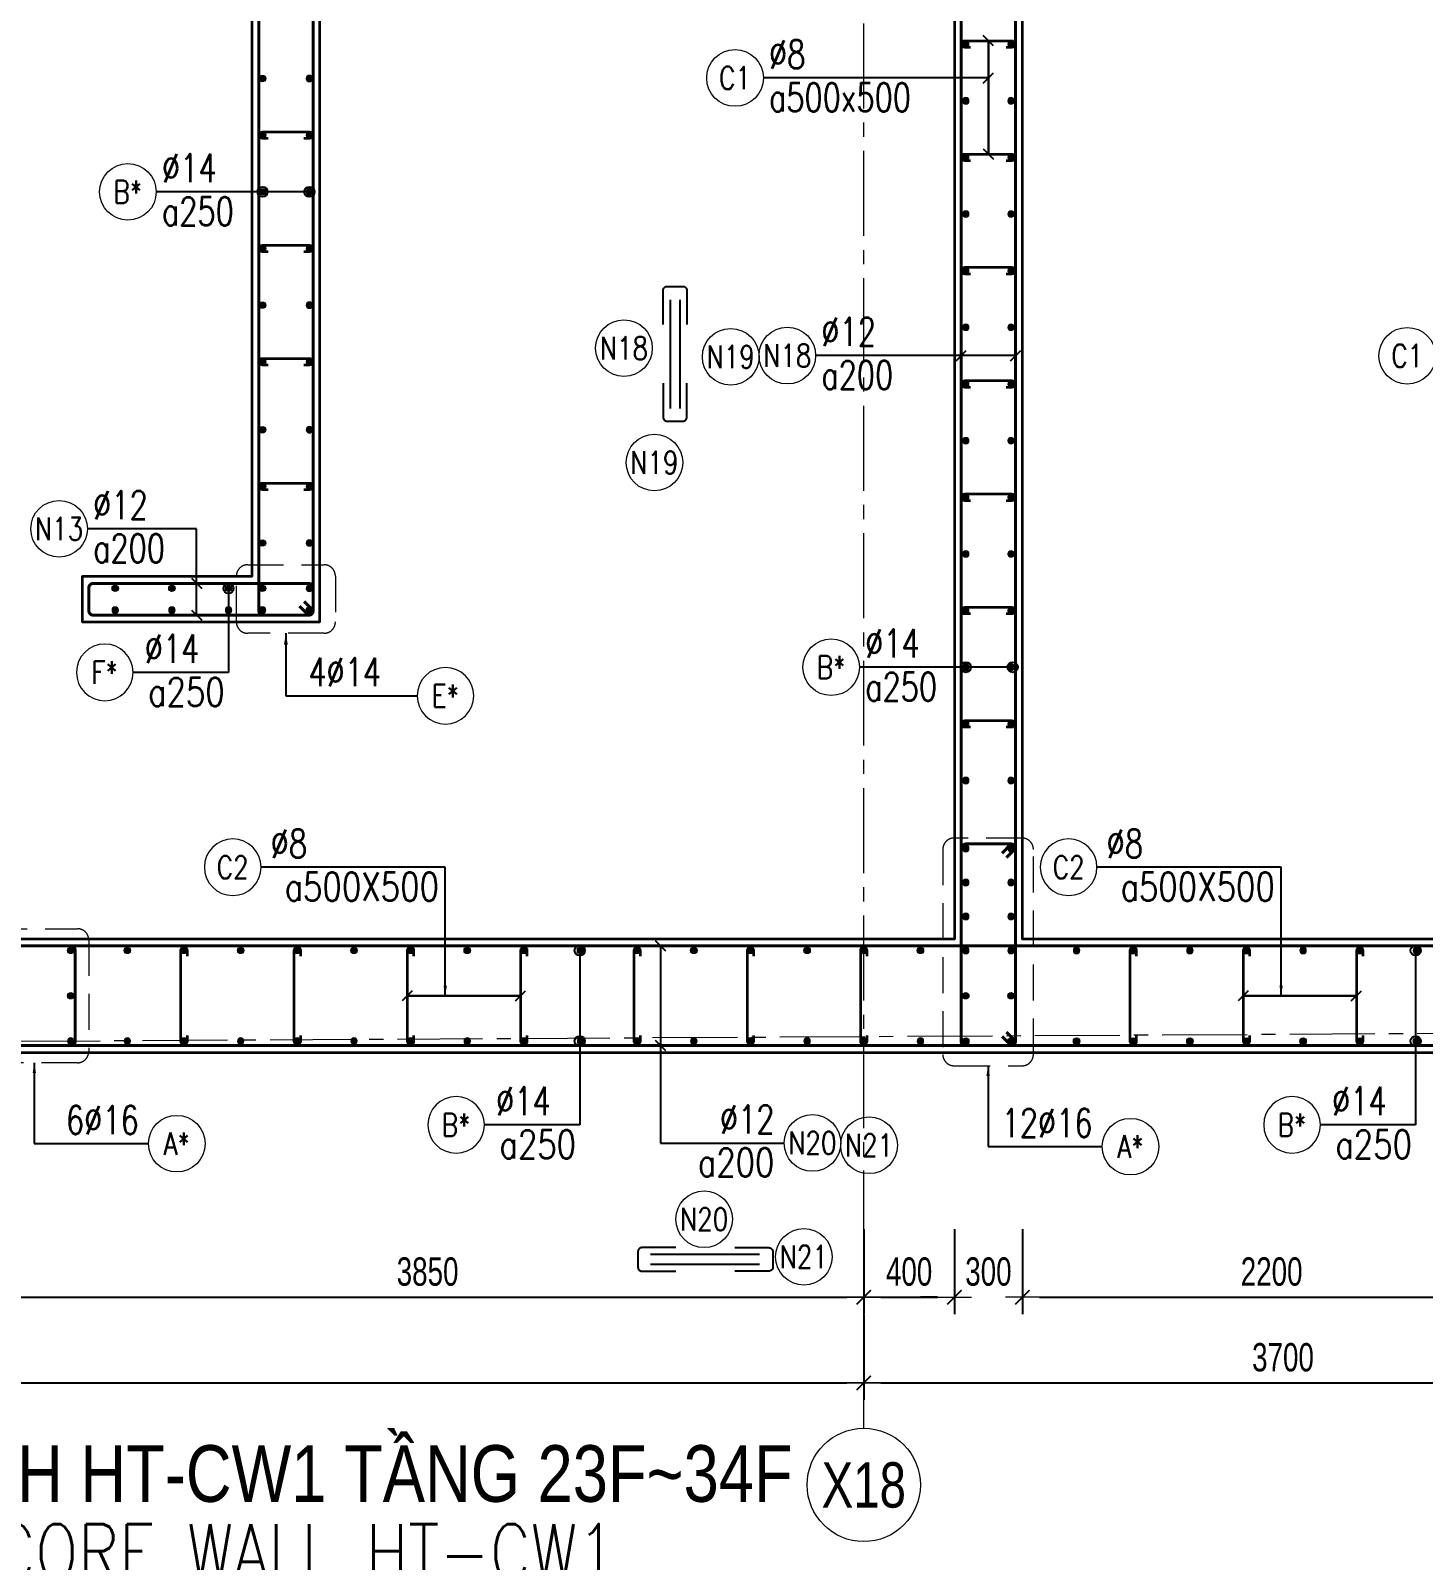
# Model space of a CAD drawing. Header units: millimetres. Extents: x 944027 to 981803, y -83026 to 82675.
# Drawn here: x 953795 to 959941, y -69227 to -62476 of the extents above; entities that cross this region are included whole.
import ezdxf
from ezdxf.enums import TextEntityAlignment as Align

# ---------------------------------------------------------------- set-up
doc = ezdxf.new("R2010")
doc.units = ezdxf.units.MM
doc.header["$MEASUREMENT"] = 0
for name, pattern in [('HIDDEN', [9.525, 6.35, -3.175]), ('HIDDEN2', [4.7625, 3.175, -1.5875]), ('HT_Dim Grid$0$CENTER2', [1.125, 0.75, -0.125, 0.125, -0.125]), ('HT_Grid$0$CENTER2', [1.125, 0.75, -0.125, 0.125, -0.125])]:
    doc.linetypes.add(name, pattern=pattern)
doc.layers.get('0').update_dxf_attribs({"lineweight": 20})
doc.layers.get('Defpoints').update_dxf_attribs({"color": 151, "lineweight": 9})
doc.layers.add('Hidden', color=9, linetype='HIDDEN')
doc.layers.add('Ligature', color=1, linetype='Continuous')
for name, color, linetype, lineweight in [('HT_Dim Grid$0$NDC_S_AXIS', 5, 'HT_Dim Grid$0$CENTER2', 13), ('HT_Dim Grid$0$NDC_S_SYMBOL', 1, 'Continuous', 15), ('HT_Dim Grid$0$NDC_S_TEXT SYMBOL', 7, 'Continuous', 20), ('HT_Grid$0$NDC_S_AXIS', 5, 'HT_Grid$0$CENTER2', 13), ('KC-LEADER', 153, 'Continuous', 18), ('KC-THEP', 6, 'Continuous', 40), ('NDC_S_ANNO', 7, 'Continuous', 20), ('NDC_S_DIM', 1, 'Continuous', 15), ('NDC_S_ENG TITLE', 3, 'Continuous', 20), ('NDC_S_HIDDEN', 8, 'HIDDEN2', 13), ('NDC_S_LEADER', 1, 'Continuous', 15), ('NDC_S_REBAR', 4, 'Continuous', 35), ('NDC_S_STIRRUP', 4, 'Continuous', 40), ('NDC_S_TEXT SYMBOL', 7, 'Continuous', 20), ('NDC_S_VN TEXT', 7, 'Continuous', 20), ('NDC_S_VN TITLE', 6, 'Continuous', 35), ('NDC_S_WALL', 6, 'Continuous', 35)]:
    doc.layers.add(name, color=color, linetype=linetype, lineweight=lineweight)
doc.styles.add('HT_Dim Grid$0$NDC_ANNO', font='', dxfattribs={"width": 0.8})
doc.styles.add('NDC_ANNO', font='', dxfattribs={"width": 0.8})
doc.styles.add('NDC_ARIAL', font='arial.ttf', dxfattribs={"width": 0.85})
doc.styles.add('NDC_DIM', font='', dxfattribs={"width": 0.75})
doc.styles.add('NDC_EN TXT', font='romans.shx', dxfattribs={"width": 0.8})
doc.styles.add('NDC_VIE TXT', font='arial.ttf', dxfattribs={"width": 0.8})
doc.styles.get('HT_Dim Grid$0$NDC_ANNO').set_extended_font_data('Dotum')
doc.styles.get('NDC_ANNO').set_extended_font_data('Dotum')
doc.styles.get('NDC_DIM').set_extended_font_data('Dotum')
doc.dimstyles.new('NDC_1-50', dxfattribs={"dimscale": 50, "dimtxt": 2.5, "dimasz": 1, "dimexe": 1.5, "dimexo": 0, "dimgap": 0.8, "dimtad": 1, "dimdec": 0, "dimdsep": 46, "dimtxsty": 'NDC_ARIAL', "dimblk": 'DIMMARK', "dimcen": 49999.938995, "dimdle": 1.5, "dimclrd": 1, "dimclre": 1, "dimclrt": 3, "dimadec": 0, "dimazin": 0, "dimtfac": 1, "dimtdec": 0, "dimtix": 1, "dimtmove": 2, "dimatfit": 3, "dimfxl": 1, "dimarcsym": 0})
doc.dimstyles.new('NDC_dim_30', dxfattribs={"dimscale": 30, "dimtxt": 2.5, "dimasz": 1.5, "dimexe": 1.5, "dimexo": 2.5, "dimgap": 1, "dimtad": 1, "dimdec": 0, "dimzin": 0, "dimdsep": 46, "dimtxsty": 'NDC_DIM', "dimblk": 'DIMMARK', "dimcen": 0.09, "dimdle": 1.2, "dimclrd": 1, "dimclre": 1, "dimclrt": 3, "dimadec": 0, "dimazin": 0, "dimtfac": 1, "dimtdec": 0, "dimtix": 1, "dimtofl": 0, "dimtmove": 0, "dimatfit": 3, "dimfxl": 6, "dimfxlon": 1, "dimtolj": 1, "dimtzin": 0, "dimarcsym": 0})
doc.dimstyles.new('NDC_dim_50', dxfattribs={"dimscale": 50, "dimtxt": 2.5, "dimasz": 1.5, "dimexe": 1.5, "dimexo": 2.5, "dimgap": 1, "dimtad": 1, "dimdec": 0, "dimzin": 0, "dimdsep": 46, "dimtxsty": 'NDC_DIM', "dimblk": 'DIMMARK', "dimcen": 0.09, "dimdle": 1.2, "dimclrd": 1, "dimclre": 1, "dimclrt": 3, "dimadec": 0, "dimazin": 0, "dimtfac": 1, "dimtdec": 0, "dimtix": 1, "dimtofl": 0, "dimtmove": 0, "dimatfit": 3, "dimfxl": 6, "dimfxlon": 1, "dimtolj": 1, "dimtzin": 0, "dimarcsym": 0})

# ---------------------------------------------------------------- blocks, each defined once
blk = doc.blocks.new('THEP')
at = {"layer": 'KC-LEADER', "color": 6}
blk.add_circle((0, 0), 14, dxfattribs=at)
at = {"layer": 'KC-THEP'}
for p, q in [((-14, 0), (14, 0)), ((9.9, 9.9), (-9.9, -9.9)), ((-9.9, 9.9), (9.9, -9.9)), ((0, 14), (0, -14))]:
    blk.add_line(p, q, dxfattribs=at)
blk = doc.blocks.new('DIMMARK')
at = {"layer": 'NDC_S_DIM', "color": 1}
blk.add_line((-1.5, 0), (1, 0), dxfattribs=at)
at = {"layer": 'NDC_S_DIM', "color": 2, "const_width": 0.1}
blk.add_lwpolyline([(-0.424, -0.424), (0.424, 0.424)], dxfattribs=at)
blk = doc.blocks.new('*U13')
blk.add_circle((-2.5, 0), 2.5)
at = {"layer": 'NDC_S_VN TEXT', "color": 3, "style": 'NDC_EN TXT', "width": 0.75}
blk.add_attdef('DK1', (0.5, 0.85), '', height=2.5, dxfattribs=at)
at = {"layer": 'NDC_S_VN TEXT', "color": 7, "style": 'NDC_EN TXT', "width": 0.8}
blk.add_attdef('SH2', text='', height=2, dxfattribs=at).set_placement((-2.5, 0), align=Align.MIDDLE)
blk = doc.blocks.new('*U10')
blk.add_circle((2.5, 0), 2.5)
at = {"layer": 'NDC_S_VN TEXT', "color": 3, "style": 'NDC_EN TXT'}
for tag, width, p in [('DK2', 0.75, (-0.85, 0.85)), ('KC2', 0.8, (-0.85, -2.97))]:
    blk.add_attdef(tag, text='', height=2.5, dxfattribs=dict(at, width=width)).set_placement(p, align=Align.RIGHT)
at = {"layer": 'NDC_S_VN TEXT', "color": 7, "style": 'NDC_EN TXT', "width": 0.8}
blk.add_attdef('SH3', text='', height=2, dxfattribs=at).set_placement((2.5, 0), align=Align.MIDDLE)
blk = doc.blocks.new('*U11')
blk.add_circle((-2.5, 0), 2.5)
at = {"layer": 'NDC_S_VN TEXT', "color": 3, "style": 'NDC_EN TXT', "width": 0.75}
for tag, p in [('DK1', (0.5, 0.85)), ('KC1', (0.5, -2.97))]:
    blk.add_attdef(tag, p, '', height=2.5, dxfattribs=at)
at = {"layer": 'NDC_S_VN TEXT', "color": 7, "style": 'NDC_EN TXT', "width": 0.8}
blk.add_attdef('SH2', text='', height=2, dxfattribs=at).set_placement((-2.5, 0), align=Align.MIDDLE)
blk = doc.blocks.new('*U12')
blk.add_circle((-2.5, 0), 2.5)
at = {"layer": 'NDC_S_VN TEXT', "color": 3, "style": 'NDC_EN TXT', "width": 0.75}
for tag, p in [('DK1', (0.5, 0.85)), ('KC1', (0.5, -2.97))]:
    blk.add_attdef(tag, p, '', height=2.5, dxfattribs=at)
at = {"layer": 'NDC_S_VN TEXT', "color": 7, "style": 'NDC_EN TXT', "width": 0.8}
blk.add_attdef('SH2', text='', height=2, dxfattribs=at).set_placement((-2.5, 0), align=Align.MIDDLE)
blk = doc.blocks.new('A$C7BC65A55')
at = {"layer": 'Ligature'}
for p, q in [((-15.2, 372, 0), (-15.2, 38.5, 0)), ((15.2, 372, 0), (15.2, 38.5, 0))]:
    blk.add_line(p, q, dxfattribs=at)
for points in [[(-36.2, 296.5), (-36.2, 400.9, -0.414214), (-24, 413.1), (24, 413.1, -0.414214), (36.2, 400.9), (36.2, 296.5)], [(-36.2, 116.5), (-36.2, 12.2, 0.414214), (-24, 0), (24, 0, 0.414214), (36.2, 12.2), (36.2, 116.5)]]:
    blk.add_lwpolyline(points, format="xyb", dxfattribs=at)
blk = doc.blocks.new('*U9')
blk.add_circle((2.5, 0), 2.5)
at = {"layer": 'NDC_S_VN TEXT', "color": 3, "style": 'NDC_EN TXT', "width": 0.75}
blk.add_attdef('DK2', text='', height=2.5, dxfattribs=at).set_placement((-0.85, 0.85), align=Align.RIGHT)
at = {"layer": 'NDC_S_VN TEXT', "color": 7, "style": 'NDC_EN TXT', "width": 0.8}
blk.add_attdef('SH3', text='', height=2, dxfattribs=at).set_placement((2.5, 0), align=Align.MIDDLE)
blk = doc.blocks.new('*D647')
at = {"layer": 'Defpoints', "color": 0, "transparency": 16777216}
for p in [(957471.5, -66403.7), (953621.5, -66903.7), (957471.5, -68065.7)]:
    blk.add_point(p, dxfattribs=at)
at = {"layer": 'NDC_S_DIM', "color": 1, "lineweight": -2, "transparency": 16777216}
for p, q in [((953621.5, -67765.7), (953621.5, -68140.7)), ((957471.5, -67765.7), (957471.5, -68140.7)), ((953696.5, -68065.7), (957396.5, -68065.7))]:
    blk.add_line(p, q, dxfattribs=at)
at = {"layer": 'NDC_S_DIM', "color": 1, "lineweight": -2, "transparency": 16777216, "xscale": 75, "yscale": 75, "zscale": 75, "rotation": 180}
blk.add_blockref('DIMMARK', (953621.5, -68065.7), dxfattribs=at)
at = {"layer": 'NDC_S_DIM', "color": 1, "lineweight": -2, "transparency": 16777216, "xscale": 75, "yscale": 75, "zscale": 75}
blk.add_blockref('DIMMARK', (957471.5, -68065.7), dxfattribs=at)
at = {"layer": 'NDC_S_DIM', "color": 3, "transparency": 16777216, "insert": (955546.5, -67953.2), "char_height": 125, "attachment_point": 5, "style": 'NDC_DIM'}
blk.add_mtext('\\A1;3850', dxfattribs=at)
blk = doc.blocks.new('*D648')
at = {"layer": 'Defpoints', "color": 0, "transparency": 16777216}
for p in [(957871.5, -66403.7), (958171.5, -66403.7), (958171.5, -68065.7)]:
    blk.add_point(p, dxfattribs=at)
at = {"layer": 'NDC_S_DIM', "color": 1, "lineweight": -2, "transparency": 16777216}
for p, q in [((957871.5, -67765.7), (957871.5, -68140.7)), ((958171.5, -67765.7), (958171.5, -68140.7)), ((957796.5, -68065.7), (957721.5, -68065.7)), ((958246.5, -68065.7), (958321.5, -68065.7))]:
    blk.add_line(p, q, dxfattribs=at)
at = {"layer": 'NDC_S_DIM', "color": 1, "lineweight": -2, "transparency": 16777216, "xscale": 75, "yscale": 75, "zscale": 75}
blk.add_blockref('DIMMARK', (957871.5, -68065.7), dxfattribs=at)
at = {"layer": 'NDC_S_DIM', "color": 1, "lineweight": -2, "transparency": 16777216, "xscale": 75, "yscale": 75, "zscale": 75, "rotation": 180}
blk.add_blockref('DIMMARK', (958171.5, -68065.7), dxfattribs=at)
at = {"layer": 'NDC_S_DIM', "color": 3, "transparency": 16777216, "insert": (958021.5, -67953.2), "char_height": 125, "attachment_point": 5, "style": 'NDC_DIM'}
blk.add_mtext('\\A1;300', dxfattribs=at)
blk = doc.blocks.new('*D649')
at = {"layer": 'Defpoints', "color": 0, "transparency": 16777216}
for p in [(958171.5, -66403.7), (960371.2, -66781.5), (960371.2, -68065.7)]:
    blk.add_point(p, dxfattribs=at)
at = {"layer": 'NDC_S_DIM', "color": 1, "lineweight": -2, "transparency": 16777216}
for p, q in [((958171.5, -67765.7), (958171.5, -68140.7)), ((960371.2, -67765.7), (960371.2, -68140.7)), ((958246.5, -68065.7), (960296.2, -68065.7))]:
    blk.add_line(p, q, dxfattribs=at)
at = {"layer": 'NDC_S_DIM', "color": 1, "lineweight": -2, "transparency": 16777216, "xscale": 75, "yscale": 75, "zscale": 75, "rotation": 180}
blk.add_blockref('DIMMARK', (958171.5, -68065.7), dxfattribs=at)
at = {"layer": 'NDC_S_DIM', "color": 1, "lineweight": -2, "transparency": 16777216, "xscale": 75, "yscale": 75, "zscale": 75}
blk.add_blockref('DIMMARK', (960371.2, -68065.7), dxfattribs=at)
at = {"layer": 'NDC_S_DIM', "color": 3, "transparency": 16777216, "insert": (959271.4, -67953.2), "char_height": 125, "attachment_point": 5, "style": 'NDC_DIM'}
blk.add_mtext('\\A1;2200', dxfattribs=at)
blk = doc.blocks.new('*D652')
at = {"layer": 'Defpoints', "color": 0, "transparency": 16777216}
for p in [(946871.5, -66903.7), (957471.5, -66885.4), (957471.5, -68444)]:
    blk.add_point(p, dxfattribs=at)
at = {"layer": 'NDC_S_DIM', "color": 1, "lineweight": -2, "transparency": 16777216}
for p, q in [((946871.5, -68144), (946871.5, -68519)), ((957471.5, -68144), (957471.5, -68519)), ((946946.5, -68444), (957396.5, -68444))]:
    blk.add_line(p, q, dxfattribs=at)
at = {"layer": 'NDC_S_DIM', "color": 1, "lineweight": -2, "transparency": 16777216, "xscale": 75, "yscale": 75, "zscale": 75, "rotation": 180}
blk.add_blockref('DIMMARK', (946871.5, -68444), dxfattribs=at)
at = {"layer": 'NDC_S_DIM', "color": 1, "lineweight": -2, "transparency": 16777216, "xscale": 75, "yscale": 75, "zscale": 75}
blk.add_blockref('DIMMARK', (957471.5, -68444), dxfattribs=at)
at = {"layer": 'NDC_S_DIM', "color": 3, "transparency": 16777216, "insert": (952171.5, -68331.4), "char_height": 125, "attachment_point": 5, "style": 'NDC_DIM'}
blk.add_mtext('\\A1;10600', dxfattribs=at)
blk = doc.blocks.new('*U21')
at = {"layer": 'HT_Dim Grid$0$NDC_S_SYMBOL'}
blk.add_line((0, 5), (0, 9), dxfattribs=at)
blk.add_circle((0, 0), 5, dxfattribs=at)
at = {"layer": 'HT_Dim Grid$0$NDC_S_TEXT SYMBOL', "color": 7, "style": 'HT_Dim Grid$0$NDC_ANNO', "width": 0.8}
blk.add_attdef('GRID', text='', height=4, dxfattribs=at).set_placement((0, 0), align=Align.MIDDLE)
blk = doc.blocks.new('*D638')
at = {"layer": 'Defpoints', "color": 0, "ltscale": 200, "transparency": 16777216}
for p in [(957471.5, -66885.4), (961171.5, -66985.4), (961171.5, -68444)]:
    blk.add_point(p, dxfattribs=at)
at = {"layer": 'NDC_S_DIM', "color": 1, "lineweight": -2, "ltscale": 200, "transparency": 16777216}
for p, q in [((957471.5, -68144), (957471.5, -68519)), ((961171.5, -68144), (961171.5, -68519)), ((957546.5, -68444), (961096.5, -68444))]:
    blk.add_line(p, q, dxfattribs=at)
at = {"layer": 'NDC_S_DIM', "color": 1, "lineweight": -2, "ltscale": 200, "transparency": 16777216, "xscale": 75, "yscale": 75, "zscale": 75, "rotation": 180}
blk.add_blockref('DIMMARK', (957471.5, -68444), dxfattribs=at)
at = {"layer": 'NDC_S_DIM', "color": 1, "lineweight": -2, "ltscale": 200, "transparency": 16777216, "xscale": 75, "yscale": 75, "zscale": 75}
blk.add_blockref('DIMMARK', (961171.5, -68444), dxfattribs=at)
at = {"layer": 'NDC_S_DIM', "color": 3, "ltscale": 200, "transparency": 16777216, "insert": (959321.5, -68331.4), "char_height": 125, "attachment_point": 5, "style": 'NDC_DIM'}
blk.add_mtext('\\A1;3700', dxfattribs=at)
blk = doc.blocks.new('*D639')
at = {"layer": 'Defpoints', "color": 0, "ltscale": 200, "transparency": 16777216}
for p in [(957471.5, -66403.7), (957871.5, -66485.4), (957871.5, -68065.7)]:
    blk.add_point(p, dxfattribs=at)
at = {"layer": 'NDC_S_DIM', "color": 1, "lineweight": -2, "ltscale": 200, "transparency": 16777216}
for p, q in [((957471.5, -67765.7), (957471.5, -68140.7)), ((957871.5, -67765.7), (957871.5, -68140.7)), ((957546.5, -68065.7), (957796.5, -68065.7))]:
    blk.add_line(p, q, dxfattribs=at)
at = {"layer": 'NDC_S_DIM', "color": 1, "lineweight": -2, "ltscale": 200, "transparency": 16777216, "xscale": 75, "yscale": 75, "zscale": 75, "rotation": 180}
blk.add_blockref('DIMMARK', (957471.5, -68065.7), dxfattribs=at)
at = {"layer": 'NDC_S_DIM', "color": 1, "lineweight": -2, "ltscale": 200, "transparency": 16777216, "xscale": 75, "yscale": 75, "zscale": 75}
blk.add_blockref('DIMMARK', (957871.5, -68065.7), dxfattribs=at)
at = {"layer": 'NDC_S_DIM', "color": 3, "ltscale": 200, "transparency": 16777216, "insert": (957671.5, -67953.2), "char_height": 125, "attachment_point": 5, "style": 'NDC_DIM'}
blk.add_mtext('\\A1;400', dxfattribs=at)
blk = doc.blocks.new('Drawing name_symbol')
at = {"layer": 'NDC_S_ENG TITLE', "style": 'NDC_EN TXT', "width": 0.8}
blk.add_attdef('SECTDET1', text='', height=5, dxfattribs=at).set_placement((0, 1.01), align=Align.CENTER)
at = {"layer": 'NDC_S_TEXT SYMBOL', "lineweight": 25, "style": 'NDC_ANNO', "width": 0.8}
blk.add_attdef('SSCALE', text='', height=2.5, dxfattribs=at).set_placement((0, -4), align=Align.CENTER)
at = {"layer": 'NDC_S_VN TITLE', "style": 'NDC_VIE TXT', "width": 0.8}
blk.add_attdef('SECTDET2', text='', height=5, dxfattribs=at).set_placement((0, 7.97), align=Align.CENTER)

msp = doc.modelspace()

# ---------------------------------------------------------------- linework, layer by layer
for centre in [(956413.2, -63877), (956884.1, -63915.2), (956547.6, -64382), (957494.6, -67395.3), (956767, -67721.6), (957207.1, -67887.4)]:
    msp.add_circle(centre, 125)
at = {"layer": 'HT_Grid$0$NDC_S_AXIS', "ltscale": 500}
for p, q in [((957471.5, -68444), (957471.5, -56167.9)), ((944726.6, -66985.4), (962802.4, -66885.4))]:
    msp.add_line(p, q, dxfattribs=at)
at = {"layer": 'NDC_S_HIDDEN', "ltscale": 50}
for points in [[(954752.5, -64833.2), (955089.7, -64833.2, -0.414214), (955139.7, -64883.2), (955139.7, -65085.4, -0.414214), (955089.7, -65135.4), (954752.5, -65135.4, -0.414214), (954702.5, -65085.4), (954702.5, -64883.2, -0.414214)], [(957870.3, -67044.3), (958169.9, -67044.3, 0.414214), (958219.9, -66994.3), (958219.9, -66089.1, 0.414214), (958169.9, -66039.1), (957870.3, -66039.1, 0.414214), (957820.3, -66089.1), (957820.3, -66994.3, 0.414214)], [(953620.8, -66439.2), (954001.1, -66439.2, -0.414214), (954051.1, -66489.2), (954051.1, -66981.1, -0.414214), (954001.1, -67031.1), (953620.8, -67031.1, -0.414214), (953570.8, -66981.1), (953570.8, -66489.2, -0.414214)]]:
    msp.add_lwpolyline(points, format="xyb", close=True, dxfattribs=at)
at = {"layer": 'NDC_S_REBAR'}
for points in [[(957943, -62550.4), (957918, -62550.4, -1), (957918, -62520.4), (958125, -62520.4, -1), (958125, -62550.4), (958100, -62550.4)], [(954843, -62952.3), (954818, -62952.3, -1), (954818, -62922.3), (955025, -62922.3, -1), (955025, -62952.3), (955000, -62952.3)], [(957943, -63050.4), (957918, -63050.4, -1), (957918, -63020.4), (958125, -63020.4, -1), (958125, -63050.4), (958100, -63050.4)], [(954843, -63452.3), (954818, -63452.3, -1), (954818, -63422.3), (955025, -63422.3, -1), (955025, -63452.3), (955000, -63452.3)], [(957943, -63550.4), (957918, -63550.4, -1), (957918, -63520.4), (958125, -63520.4, -1), (958125, -63550.4), (958100, -63550.4)], [(954843, -63952.3), (954818, -63952.3, -1), (954818, -63922.3), (955025, -63922.3, -1), (955025, -63952.3), (955000, -63952.3)], [(957943, -64050.4), (957918, -64050.4, -1), (957918, -64020.4), (958125, -64020.4, -1), (958125, -64050.4), (958100, -64050.4)], [(954843, -64502.3), (954818, -64502.3, -1), (954818, -64472.3), (955025, -64472.3, -1), (955025, -64502.3), (955000, -64502.3)], [(957943, -64550.4), (957918, -64550.4, -1), (957918, -64520.4), (958125, -64520.4, -1), (958125, -64550.4), (958100, -64550.4)], [(957943, -65050.4), (957918, -65050.4, -1), (957918, -65020.4), (958125, -65020.4, -1), (958125, -65050.4), (958100, -65050.4)], [(957943, -65550.4), (957918, -65550.4, -1), (957918, -65520.4), (958125, -65520.4, -1), (958125, -65550.4), (958100, -65550.4)], [(954486.5, -66560.4), (954486.5, -66535.4, 1), (954456.5, -66535.4), (954456.5, -66935.4, 1), (954486.5, -66935.4), (954486.5, -66910.4)], [(954986.5, -66560.4), (954986.5, -66535.4, 1), (954956.5, -66535.4), (954956.5, -66935.4, 1), (954986.5, -66935.4), (954986.5, -66910.4)], [(955486.5, -66560.4), (955486.5, -66535.4, 1), (955456.5, -66535.4), (955456.5, -66935.4, 1), (955486.5, -66935.4), (955486.5, -66910.4)], [(955986.5, -66560.4), (955986.5, -66535.4, 1), (955956.5, -66535.4), (955956.5, -66935.4, 1), (955986.5, -66935.4), (955986.5, -66910.4)], [(956486.5, -66560.4), (956486.5, -66535.4, 1), (956456.5, -66535.4), (956456.5, -66935.4, 1), (956486.5, -66935.4), (956486.5, -66910.4)], [(956986.5, -66560.4), (956986.5, -66535.4, 1), (956956.5, -66535.4), (956956.5, -66935.4, 1), (956986.5, -66935.4), (956986.5, -66910.4)], [(957486.5, -66560.4), (957486.5, -66535.4, 1), (957456.5, -66535.4), (957456.5, -66935.4, 1), (957486.5, -66935.4), (957486.5, -66910.4)], [(958675.5, -66560.4), (958675.5, -66535.4, 1), (958645.5, -66535.4), (958645.5, -66935.4, 1), (958675.5, -66935.4), (958675.5, -66910.4)], [(959175.5, -66560.4), (959175.5, -66535.4, 1), (959145.5, -66535.4), (959145.5, -66935.4, 1), (959175.5, -66935.4), (959175.5, -66910.4)], [(959675.5, -66560.4), (959675.5, -66535.4, 1), (959645.5, -66535.4), (959645.5, -66935.4, 1), (959675.5, -66935.4), (959675.5, -66910.4)]]:
    msp.add_lwpolyline(points, format="xyb", dxfattribs=at)
at = {"layer": 'NDC_S_STIRRUP'}
for points in [[(955001.5, -64995.4), (955041.5, -65035.4, -0.414214), (955021.5, -65055.4), (954821.5, -65055.4, -0.414214), (954801.5, -65035.4), (954801.5, -57835.4, -0.414214), (954821.5, -57815.4), (955021.5, -57815.4, -0.414214), (955041.5, -57835.4), (955041.5, -65035.4, -0.414214), (955021.5, -65055.4), (954981.5, -65015.4)], [(958101.5, -66895.4), (958141.5, -66935.4, -0.414214), (958121.5, -66955.4), (957921.5, -66955.4, -0.414214), (957901.5, -66935.4), (957901.5, -57835.4, -0.414214), (957921.5, -57815.4), (958121.5, -57815.4, -0.414214), (958141.5, -57835.4), (958141.5, -66935.4, -0.414214), (958121.5, -66955.4), (958081.5, -66915.4)], [(954981.5, -65015.4), (955021.5, -65055.4, 0.414214), (955041.5, -65035.4), (955041.5, -64935.4, 0.414214), (955021.5, -64915.4), (954071.5, -64915.4, 0.414214), (954051.5, -64935.4), (954051.5, -65035.4, 0.414358), (954071.5, -65055.4), (955021.5, -65055.4, 0.414214), (955041.5, -65035.4), (955001.5, -64995.4)], [(958101.6, -66125.4), (958141.6, -66085.4, 0.414214), (958121.6, -66065.4), (957921.6, -66065.4, 0.414214), (957901.6, -66085.4), (957901.5, -66935.4, 0.414214), (957921.5, -66955.4), (958121.5, -66955.4, 0.414214), (958141.5, -66935.4), (958141.6, -66085.4, 0.414214), (958121.6, -66065.4), (958081.6, -66105.4)], [(961081.5, -66555.4), (961121.5, -66515.4, -0.414214), (961141.5, -66535.4), (961141.5, -66935.4, -0.414214), (961121.5, -66955.4), (953671.5, -66955.4, -0.414214), (953651.5, -66935.4), (953651.5, -66535.4, -0.414214), (953671.5, -66515.4), (961121.5, -66515.4, -0.414214), (961141.5, -66535.4), (961101.5, -66575.4)], [(953711.5, -66555.4), (953671.5, -66515.4, 0.414214), (953651.5, -66535.4), (953651.5, -66935.4, 0.414214), (953671.5, -66955.4), (953971.5, -66955.4, 0.414214), (953991.5, -66935.4), (953991.5, -66535.4, 0.414214), (953971.5, -66515.4), (953671.5, -66515.4, 0.414214), (953651.5, -66535.4), (953691.5, -66575.4)]]:
    msp.add_lwpolyline(points, format="xyb", dxfattribs=at)
at = {"layer": 'NDC_S_WALL', "ltscale": 10}
for points in [[(954771.5, -57785.4), (954771.5, -64885.4), (954021.5, -64885.4), (954021.5, -65085.4), (955071.5, -65085.4), (955071.5, -60485.4)], [(957871.5, -60485.4), (957871.5, -66485.4), (953571.5, -66485.4)], [(953571.5, -66985.4), (961171.5, -66985.4), (961171.5, -65835.4), (960871.5, -65835.4), (960871.5, -66485.4), (958171.5, -66485.4), (958171.5, -61085.4)]]:
    msp.add_lwpolyline(points, dxfattribs=at)

# ---------------------------------------------------------------- block references
at = {"layer": 'Hidden', "xscale": 1.44, "yscale": 1.44, "zscale": 1.44}
msp.add_blockref('A$C7BC65A55', (956638.3, -64199.3, 0), dxfattribs=at)
at = {"layer": 'Hidden', "xscale": 1.44, "yscale": 1.44, "zscale": 1.44, "rotation": 270}
msp.add_blockref('A$C7BC65A55', (956474.9, -67899.1, 0), dxfattribs=at)
at = {"layer": 'HT_Dim Grid$0$NDC_S_AXIS', "xscale": 50, "yscale": 50, "zscale": 50}
msp.add_blockref('*U21', (957471.5, -68894), dxfattribs=at).add_auto_attribs({'GRID': 'X18'})
at = {"layer": 'KC-THEP', "xscale": -1}
for p, rotation in [((957921.6, -62535.4), 350.3314355636191), ((958121.6, -62535.4), 350.3314355636191), ((955025, -62687.3), 170.331435563619), ((957921.6, -62785.4), 350.3314355636191), ((958121.6, -62785.4), 350.3314355636191), ((955025, -62937.3), 170.331435563619), ((957921.6, -63035.4), 350.3314355636191), ((958121.6, -63035.4), 350.3314355636191), ((955025, -63187.3), 170.331435563619), ((957921.6, -63285.4), 350.3314355636191), ((958121.6, -63285.4), 350.3314355636191), ((955025, -63437.3), 170.331435563619), ((957921.6, -63535.4), 350.3314355636191), ((958121.6, -63535.4), 350.3314355636191), ((955025, -63687.3), 170.331435563619), ((957921.6, -63785.4), 350.3314355636191), ((958121.6, -63785.4), 350.3314355636191), ((955025, -63937.3), 170.331435563619), ((957921.6, -64035.4), 350.3314355636191), ((958121.6, -64035.4), 350.3314355636191), ((955025, -64237.3), 170.331435563619), ((957921.6, -64285.4), 350.3314355636191), ((958121.6, -64285.4), 350.3314355636191), ((955025, -64487.3), 170.331435563619), ((957921.6, -64535.4), 350.3314355636191), ((958121.6, -64535.4), 350.3314355636191), ((955025, -64737.3), 170.331435563619), ((957921.6, -64785.4), 350.3314355636191), ((958121.6, -64785.4), 350.3314355636191), ((955025, -64937.3), 170.331435563619), ((954168, -65033.6), 350.3314355636191), ((954418, -65033.6), 350.3314355636191), ((954668, -65033.6), 350.3314355636191), ((954818, -65033.6), 350.3314355636191), ((957921.6, -65035.4), 350.3314355636191), ((958121.6, -65035.4), 350.3314355636191), ((957921.6, -65285.4), 350.3314355636191), ((958121.6, -65285.4), 350.3314355636191), ((957921.6, -65535.4), 350.3314355636191), ((958121.6, -65535.4), 350.3314355636191), ((957921.6, -65785.4), 350.3314355636191), ((958121.6, -65785.4), 350.3314355636191), ((957921.6, -66085.4), 350.3314355636191), ((958121.6, -66085.4), 350.3314355636191), ((957921.6, -66235.4), 350.3314355636191), ((958121.6, -66235.4), 350.3314355636191), ((957921.6, -66385.4), 350.3314355636191), ((958121.6, -66385.4), 350.3314355636191), ((957921.6, -66535.4), 350.3314355636191), ((958121.6, -66535.4), 350.3314355636191), ((958410.5, -66535.4), 350.3314355636191), ((958660.5, -66535.4), 350.3314355636191), ((958910.5, -66535.4), 350.3314355636191), ((959160.5, -66535.4), 350.3314355636191), ((959410.5, -66535.4), 350.3314355636191), ((959660.5, -66535.4), 350.3314355636191), ((959910.5, -66535.4), 350.3314355636191), ((953971.5, -66935.4), 170.331435563619), ((954221.5, -66935.4), 170.331435563619), ((954471.5, -66935.4), 170.331435563619), ((954721.5, -66935.4), 170.331435563619), ((954971.5, -66935.4), 170.331435563619), ((955221.5, -66935.4), 170.331435563619), ((955471.5, -66935.4), 170.331435563619), ((955721.5, -66935.4), 170.331435563619), ((955971.5, -66935.4), 170.331435563619), ((956221.5, -66935.4), 170.331435563619), ((956471.5, -66935.4), 170.331435563619), ((956721.5, -66935.4), 170.331435563619), ((956971.5, -66935.4), 170.331435563619), ((957221.5, -66935.4), 170.331435563619), ((957471.5, -66935.4), 170.331435563619), ((957721.5, -66935.4), 170.331435563619)]:
    msp.add_blockref('THEP', p, dxfattribs=dict(at, rotation=rotation))
at = {"layer": 'KC-THEP'}
for p, rotation in [((954818, -62687.3), 189.6685644363809), ((954818, -62937.3), 189.6685644363809), ((954818, -63187.3), 189.6685644363809), ((954818, -63437.3), 189.6685644363809), ((954818, -63687.3), 189.6685644363809), ((954818, -63937.3), 189.6685644363809), ((954818, -64237.3), 189.6685644363809), ((954818, -64487.3), 189.6685644363809), ((954818, -64737.3), 189.6685644363809), ((954168, -64937.3), 189.6685644363809), ((954418, -64937.3), 189.6685644363809), ((954668, -64937.3), 189.6685644363809), ((954818, -64937.3), 189.6685644363809), ((955025, -65033.6), 9.66856443638095), ((953971.5, -66535.4), 9.668564436380946), ((954221.5, -66535.4), 9.668564436380946), ((954471.5, -66535.4), 9.668564436380946), ((954721.5, -66535.4), 9.668564436380946), ((954971.5, -66535.4), 9.668564436380946), ((955221.5, -66535.4), 9.668564436380946), ((955471.5, -66535.4), 9.668564436380946), ((955721.5, -66535.4), 9.668564436380946), ((955971.5, -66535.4), 9.668564436380946), ((956221.5, -66535.4), 9.668564436380946), ((956471.5, -66535.4), 9.668564436380946), ((956721.5, -66535.4), 9.668564436380946), ((956971.5, -66535.4), 9.668564436380946), ((957221.5, -66535.4), 9.668564436380946), ((957471.5, -66535.4), 9.668564436380946), ((957721.5, -66535.4), 9.668564436380946), ((953971.5, -66735.4), 9.668564436380946), ((957921.5, -66735.4), 9.668564436380946), ((958121.5, -66735.4), 9.668564436380946), ((957921.6, -66935.4), 189.6685644363809), ((958121.6, -66935.4), 189.6685644363809), ((958410.5, -66935.4), 189.6685644363809), ((958660.5, -66935.4), 189.6685644363809), ((958910.5, -66935.4), 189.6685644363809), ((959160.5, -66935.4), 189.6685644363809), ((959410.5, -66935.4), 189.6685644363809), ((959660.5, -66935.4), 189.6685644363809), ((959910.5, -66935.4), 189.6685644363809)]:
    msp.add_blockref('THEP', p, dxfattribs=dict(at, rotation=rotation))
at = {"layer": 'NDC_S_ANNO'}
ref = msp.add_blockref('Drawing name_symbol', (954274.3, -69367.3), dxfattribs=dict(at, xscale=50, yscale=50, zscale=50))
ref.add_attrib('SECTDET1', 'DETAIL OF CORE WALL HT-CW1', dxfattribs={"layer": 'NDC_S_ENG TITLE', "height": 250, "style": 'NDC_EN TXT', "width": 0.8}).set_placement((954274.3, -69316.7), align=Align.CENTER)
ref.add_attrib('SECTDET2', 'CHI TIẾT LÕI VÁCH HT-CW1 TẦNG 23F~34F', dxfattribs={"layer": 'NDC_S_VN TITLE', "height": 250, "style": 'NDC_VIE TXT', "width": 0.8}).set_placement((954274.3, -68968.7), align=Align.CENTER)
at = {"layer": 'NDC_S_VN TEXT', "xscale": 50, "yscale": 50, "zscale": 50}
for name, p, values in [('*U12', (957028.2, -62684.8), {'SH2': 'C1', 'DK1': '%%c8', 'KC1': 'a500x500'}), ('*U11', (954349, -63187.3), {'SH2': 'B*', 'DK1': '%%C14', 'KC1': 'a250'}), ('*U11', (957259.1, -63910), {'SH2': 'N18', 'DK1': '%%C12', 'KC1': 'a200'}), ('*U12', (959995, -63910.7), {'SH2': 'C1', 'DK1': '%%c8', 'KC1': 'a500x500'}), ('*U11', (954045.3, -64674.4), {'SH2': 'N13', 'DK1': '%%C12', 'KC1': 'a200'}), ('*U11', (957452.6, -65285.4), {'SH2': 'B*', 'DK1': '%%C14', 'KC1': 'a250'}), ('*U9', (954314.6, -67388), {'SH3': 'A*', 'DK2': '6%%C16'}), ('*U10', (957119.9, -67385), {'SH3': 'N20', 'DK2': '%%C12', 'KC2': 'a200'}), ('*U9', (958523.8, -67401.2), {'SH3': 'A*', 'DK2': '12%%C16'})]:
    msp.add_blockref(name, p, dxfattribs=at).add_auto_attribs(values)
at = {"layer": 'NDC_S_VN TEXT'}
ref = msp.add_blockref('*U10', (954246.8, -65308), dxfattribs=dict(at, xscale=-50, yscale=50, zscale=50))
ref.add_attrib('SH3', 'F*', dxfattribs={"color": 7, "height": 100, "style": 'NDC_EN TXT', "width": 0.8}).set_placement((954121.8, -65308), align=Align.MIDDLE)
ref.add_attrib('DK2', '%%C14', dxfattribs={"color": 3, "height": 125, "style": 'NDC_EN TXT', "width": 0.75}).set_placement((954539.3, -65265.7), align=Align.RIGHT)
ref.add_attrib('KC2', 'a250', dxfattribs={"color": 3, "height": 125, "style": 'NDC_EN TXT', "width": 0.8}).set_placement((954651.2, -65456.6), align=Align.RIGHT)
ref = msp.add_blockref('*U13', (955500.4, -65411.5), dxfattribs=dict(at, xscale=-50, yscale=50, zscale=50))
ref.add_attrib('SH2', 'E*', dxfattribs={"color": 7, "height": 100, "style": 'NDC_EN TXT', "width": 0.8}).set_placement((955625.4, -65411.5), align=Align.MIDDLE)
ref.add_attrib('DK1', '4%%C14', (955020.1, -65369.2), dxfattribs={"color": 3, "height": 125, "style": 'NDC_EN TXT', "width": 0.75})
ref = msp.add_blockref('*U10', (954811.5, -66168.1), dxfattribs=dict(at, xscale=-50, yscale=50, zscale=50))
ref.add_attrib('SH3', 'C2', dxfattribs={"color": 7, "height": 100, "style": 'NDC_EN TXT', "width": 0.8}).set_placement((954686.5, -66168.1), align=Align.MIDDLE)
ref.add_attrib('DK2', '%%c8', dxfattribs={"color": 3, "height": 125, "style": 'NDC_EN TXT', "width": 0.75}).set_placement((955014.7, -66125.8), align=Align.RIGHT)
ref.add_attrib('KC2', 'a500X500', dxfattribs={"color": 3, "height": 125, "style": 'NDC_EN TXT', "width": 0.8}).set_placement((955596.8, -66316.7), align=Align.RIGHT)
ref = msp.add_blockref('*U10', (958500.5, -66168.1), dxfattribs=dict(at, xscale=-50, yscale=50, zscale=50))
ref.add_attrib('SH3', 'C2', dxfattribs={"color": 7, "height": 100, "style": 'NDC_EN TXT', "width": 0.8}).set_placement((958375.5, -66168.1), align=Align.MIDDLE)
ref.add_attrib('DK2', '%%c8', dxfattribs={"color": 3, "height": 125, "style": 'NDC_EN TXT', "width": 0.75}).set_placement((958703.7, -66125.8), align=Align.RIGHT)
ref.add_attrib('KC2', 'a500X500', dxfattribs={"color": 3, "height": 125, "style": 'NDC_EN TXT', "width": 0.8}).set_placement((959285.8, -66316.7), align=Align.RIGHT)
ref = msp.add_blockref('*U10', (955797.4, -67305.1), dxfattribs=dict(at, xscale=-50, yscale=50, zscale=50))
ref.add_attrib('SH3', 'B*', dxfattribs={"color": 7, "height": 100, "style": 'NDC_EN TXT', "width": 0.8}).set_placement((955672.4, -67305.1), align=Align.MIDDLE)
ref.add_attrib('DK2', '%%C14', dxfattribs={"color": 3, "height": 125, "style": 'NDC_EN TXT', "width": 0.75}).set_placement((956089.9, -67262.9), align=Align.RIGHT)
ref.add_attrib('KC2', 'a250', dxfattribs={"color": 3, "height": 125, "style": 'NDC_EN TXT', "width": 0.8}).set_placement((956201.8, -67453.8), align=Align.RIGHT)
ref = msp.add_blockref('*U10', (959486.4, -67305.1), dxfattribs=dict(at, xscale=-50, yscale=50, zscale=50))
ref.add_attrib('SH3', 'B*', dxfattribs={"color": 7, "height": 100, "style": 'NDC_EN TXT', "width": 0.8}).set_placement((959361.4, -67305.1), align=Align.MIDDLE)
ref.add_attrib('DK2', '%%C14', dxfattribs={"color": 3, "height": 125, "style": 'NDC_EN TXT', "width": 0.75}).set_placement((959778.9, -67262.9), align=Align.RIGHT)
ref.add_attrib('KC2', 'a250', dxfattribs={"color": 3, "height": 125, "style": 'NDC_EN TXT', "width": 0.8}).set_placement((959890.8, -67453.8), align=Align.RIGHT)

# ---------------------------------------------------------------- texts
at = {"layer": 'NDC_S_VN TEXT', "color": 7, "style": 'NDC_EN TXT', "width": 0.8}
for tag, p in [('N18', (956413.2, -63877)), ('N19', (956884.1, -63915.2)), ('N19', (956547.6, -64382)), ('N21', (957494.6, -67395.3)), ('N20', (956767, -67721.6)), ('N21', (957207.1, -67887.4))]:
    msp.add_attdef(tag, text='3', height=100, dxfattribs=at).set_placement(p, align=Align.MIDDLE)

# ---------------------------------------------------------------- dimensions: what is measured, and where the dimension line sits
at = {"layer": 'NDC_S_DIM'}
for base, p1, p2, picture, middle in [((957471.5, -68065.7), (953621.5, -66903.7), (957471.5, -66403.7), '*D647', (955546.5, -67953.2)), ((958171.5, -68065.7), (957871.5, -66403.7), (958171.5, -66403.7), '*D648', (958021.5, -67953.2)), ((960371.2, -68065.7), (958171.5, -66403.7), (960371.2, -66781.5), '*D649', (959271.4, -67953.2))]:
    dim = msp.add_linear_dim(base=base, p1=p1, p2=p2, dimstyle='NDC_dim_50', override={"dimtmove": 1}, dxfattribs=at)
    dim.commit()
    dim.dimension.update_dxf_attribs({"geometry": picture, "text_midpoint": middle})
at = {"layer": 'NDC_S_DIM', "ltscale": 200}
for base, p1, p2, picture, middle in [((957871.5, -68065.7), (957471.5, -66403.7), (957871.5, -66485.4), '*D639', (957671.5, -67953.2)), ((961171.5, -68444), (957471.5, -66885.4), (961171.5, -66985.4), '*D638', (959321.5, -68331.4))]:
    dim = msp.add_linear_dim(base=base, p1=p1, p2=p2, dimstyle='NDC_dim_50', override={"dimtmove": 1}, dxfattribs=at)
    dim.commit()
    dim.dimension.update_dxf_attribs({"geometry": picture, "text_midpoint": middle})
at = {"layer": 'NDC_S_DIM'}
dim = msp.add_linear_dim(base=(957471.5, -68444), p1=(946871.5, -66903.7), p2=(957471.5, -66885.4), dimstyle='NDC_dim_50', dxfattribs=at)
dim.commit()
dim.dimension.update_dxf_attribs({"geometry": '*D652', "text_midpoint": (952171.5, -68331.4)})

# ---------------------------------------------------------------- leaders
at = {"layer": 'NDC_S_LEADER'}
for points, dimstyle, override in [([(958021.5, -62520.4), (958021.5, -63020.4)], 'NDC_dim_30', {"dimtad": 0, "dimldrblk": 'Oblique'}), ([(958021.5, -63020.4), (958021.5, -62520.4)], 'NDC_dim_30', {"dimtad": 0, "dimldrblk": 'Oblique'}), ([(958021.5, -62684.8), (957028.2, -62684.8)], 'NDC_dim_30', {"dimtad": 0, "dimldrblk": 'Oblique'}), ([(955025, -63187.3), (954349, -63187.3)], 'NDC_dim_30', {"dimtad": 0, "dimldrblk": 'Origin'}), ([(954818, -63187.3), (954349, -63187.3)], 'NDC_dim_30', {"dimtad": 0, "dimldrblk": 'Origin'}), ([(958141.5, -63910.2), (957259.1, -63910.2)], 'NDC_dim_30', {"dimtad": 0, "dimldrblk": 'Oblique'}), ([(957901.5, -63910.2), (957259.1, -63910.2)], 'NDC_dim_30', {"dimtad": 0, "dimldrblk": 'Oblique'}), ([(954527, -64915.4), (954527, -64674.6), (954045.3, -64674.4)], 'NDC_dim_30', {"dimtad": 0, "dimldrblk": 'Oblique'}), ([(954527, -65055.4), (954527, -64674.6), (954045.3, -64674.6)], 'NDC_dim_30', {"dimtad": 0, "dimldrblk": 'Oblique'}), ([(954668, -64937.3), (954667.4, -65308.2), (954246.8, -65308.2)], 'NDC_dim_30', {"dimgap": 1, "dimtad": 0, "dimldrblk": 'Origin'}), ([(954921.1, -65135.4), (954921.1, -65411.5), (955502.7, -65411.5)], 'NDC_1-50', {"dimgap": 0.8, "dimtad": 0}), ([(958128.6, -65285.4), (957452.6, -65285.4)], 'NDC_dim_30', {"dimtad": 0, "dimldrblk": 'Origin'}), ([(957921.6, -65285.4), (957452.6, -65285.4)], 'NDC_dim_30', {"dimtad": 0, "dimldrblk": 'Origin'}), ([(955624.4, -66735.4), (955624.4, -66168.1), (954811.5, -66168.1)], 'NDC_dim_30', {"dimgap": 1, "dimtad": 0}), ([(959313.3, -66735.4), (959313.3, -66168.1), (958500.5, -66168.1)], 'NDC_dim_30', {"dimgap": 1, "dimtad": 0}), ([(956575.1, -66515.4), (956575.1, -67385.2), (957119.9, -67385.2)], 'NDC_dim_30', {"dimtad": 0, "dimldrblk": 'Oblique'}), ([(956218, -66535.4), (956218, -67305.3), (955797.4, -67305.3)], 'NDC_dim_30', {"dimgap": 1, "dimtad": 0, "dimldrblk": 'Origin'}), ([(959907, -66535.4), (959907, -67305.3), (959486.4, -67305.3)], 'NDC_dim_30', {"dimgap": 1, "dimtad": 0, "dimldrblk": 'Origin'}), ([(955456.5, -66735.4), (955956.5, -66735.4)], 'NDC_dim_30', {"dimtad": 0, "dimldrblk": 'Oblique'}), ([(955956.5, -66735.4), (955456.5, -66735.4)], 'NDC_dim_30', {"dimtad": 0, "dimldrblk": 'Oblique'}), ([(959145.5, -66735.4), (959645.5, -66735.4)], 'NDC_dim_30', {"dimtad": 0, "dimldrblk": 'Oblique'}), ([(959645.5, -66735.4), (959145.5, -66735.4)], 'NDC_dim_30', {"dimtad": 0, "dimldrblk": 'Oblique'}), ([(956218, -66935.4), (956218, -67305.3), (955797.4, -67305.3)], 'NDC_dim_30', {"dimgap": 1, "dimtad": 0, "dimldrblk": 'Origin'}), ([(956575.1, -66955.4), (956575.1, -67385.2), (957119.9, -67385.2)], 'NDC_dim_30', {"dimtad": 0, "dimldrblk": 'Oblique'}), ([(959907, -66935.4), (959907, -67305.3), (959486.4, -67305.3)], 'NDC_dim_30', {"dimgap": 1, "dimtad": 0, "dimldrblk": 'Origin'}), ([(953810.9, -67031.1), (953810.9, -67388), (954314.6, -67388)], 'NDC_dim_30', {"dimtad": 0}), ([(958020.1, -67044.3), (958020.1, -67401.2), (958523.8, -67401.2)], 'NDC_dim_30', {"dimtad": 0})]:
    msp.add_leader(points, dimstyle=dimstyle, override=override, dxfattribs=at)

doc.saveas('drawing.dxf')
